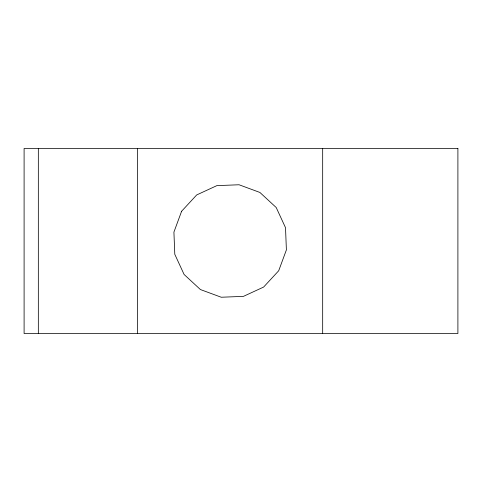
<?xml version="1.0" encoding="UTF-8"?>
<svg xmlns="http://www.w3.org/2000/svg" width="482" height="482" viewBox="0 0 482 482"><rect width="100%" height="100%" fill="white"/><g stroke="black" fill="none" stroke-linecap="round" stroke-linejoin="round"><path stroke-width="0.72" d="M322.675 148.48L322.675 333.52M137.635 148.48L137.635 333.52M38.337 148.48L38.337 333.52M181.606 211.255L173.918 232.101L174.791 254.297L184.094 274.469L200.41 289.549L221.256 297.237L243.452 296.364L263.624 287.061L278.704 270.745L286.392 249.899L285.519 227.703L276.216 207.531L259.9 192.451L239.054 184.763L216.858 185.636L196.686 194.939L181.606 211.255M457.9 148.48L24.1 148.48L24.1 333.52L457.9 333.52L457.9 148.48"/></g></svg>
